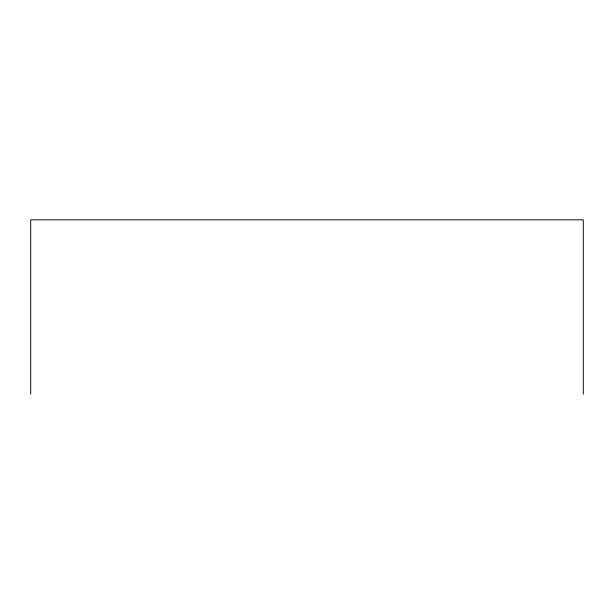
<?xml version="1.0" encoding="UTF-8"?>
<svg xmlns="http://www.w3.org/2000/svg" width="614" height="614" viewBox="0 0 614 614"><rect width="100%" height="100%" fill="white"/><g stroke="black" fill="none" stroke-linecap="round" stroke-linejoin="round"><path stroke-width="0.92" d="M583.3 394.18L583.3 219.82L30.7 219.82L30.7 394.18"/></g></svg>
